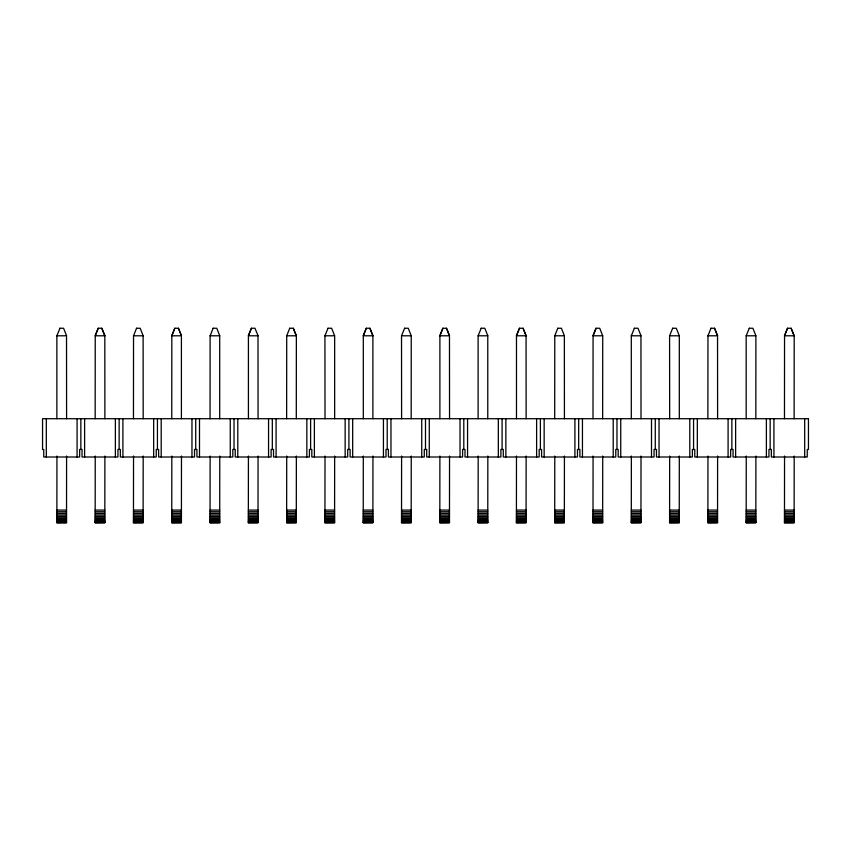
<?xml version="1.0" encoding="UTF-8"?>
<svg xmlns="http://www.w3.org/2000/svg" width="851" height="851" viewBox="0 0 851 851"><rect width="100%" height="100%" fill="white"/><g stroke="black" fill="none" stroke-linecap="round" stroke-linejoin="round"><path stroke-width="1.28" d="M56.868 418.713L56.868 335.794L59.964 328.252M98.259 328.252L95.238 335.794L95.163 418.713M133.458 418.713L133.533 335.794L136.554 328.252M174.849 328.252L171.828 335.794L171.753 418.713M210.048 418.713L210.123 335.794L213.144 328.252M251.439 328.252L248.418 335.794L248.418 418.713M286.638 418.713L286.713 335.794L289.734 328.252M325.008 418.713L324.933 335.794L328.029 328.252M366.324 328.252L363.303 335.794L363.303 418.713M401.598 418.713L401.523 335.794L404.619 328.252M442.914 328.252L439.893 335.794L439.893 418.713M478.113 418.713L478.113 335.794L481.209 328.252M519.504 328.252L516.483 335.794L516.483 418.713M554.703 418.713L554.778 335.794L557.799 328.252M596.094 328.252L593.073 335.794L592.998 418.713M631.293 418.713L631.293 335.794L634.389 328.252M669.663 418.713L669.588 335.794L672.684 328.252M707.883 418.713L707.958 335.794L710.979 328.252M746.178 418.713L746.178 335.794L749.274 328.252M787.569 328.252L784.548 335.794L784.473 418.713M59.889 328.252L63.58 328.252L66.591 335.794M104.886 335.794L101.875 328.252L98.184 328.252L95.163 335.794L104.822 335.794L104.886 418.713M136.479 328.252L140.17 328.252L143.181 335.794M181.476 335.794L178.465 328.252L174.774 328.252L171.753 335.794L181.412 335.794L181.412 418.713M213.069 328.252L216.76 328.252L219.771 335.794M289.659 328.252L293.35 328.252L296.361 335.794L296.297 418.713M327.954 328.252L331.645 328.252L334.656 335.794L334.656 418.713M372.951 335.794L369.94 328.252L366.249 328.252L363.228 335.794L372.887 335.794L372.887 418.713M404.544 328.252L408.235 328.252L411.246 335.794L411.182 418.713M449.541 335.794L446.53 328.252L442.839 328.252L439.818 335.794L449.477 335.794L449.541 418.713M481.134 328.252L484.825 328.252L487.836 335.794M526.131 335.794L523.12 328.252L519.429 328.252L516.408 335.794L526.067 335.794L526.131 418.713M557.724 328.252L561.415 328.252L564.426 335.794M634.314 328.252L638.005 328.252L641.016 335.794M672.609 328.252L676.3 328.252L679.311 335.794L679.311 418.713M710.904 328.252L714.595 328.252L717.606 335.794M749.199 328.252L752.89 328.252L755.901 335.794L755.837 418.713M791.185 328.252L787.494 328.252L784.473 335.794L794.132 335.794L791.111 328.252L794.196 335.794L794.132 418.713M56.868 335.794L66.527 335.794L66.591 418.713M133.458 335.794L143.117 335.794L143.181 418.713M210.048 335.794L219.707 335.794L219.707 418.713M286.638 335.794L296.297 335.794L293.276 328.252M324.933 335.794L334.592 335.794M401.523 335.794L411.182 335.794M478.113 335.794L487.772 335.794L487.772 418.713M554.703 335.794L564.362 335.794L564.426 418.713M602.657 335.794L592.998 335.794L596.019 328.252L599.71 328.252L602.721 335.794L602.657 418.713M631.293 335.794L640.952 335.794L641.016 418.713M669.588 335.794L679.247 335.794M707.883 335.794L717.542 335.794L717.606 418.713M746.178 335.794L755.837 335.794M56.868 510.079L66.527 510.079M95.163 510.079L104.822 510.079M133.458 510.079L143.117 510.079M171.753 510.079L181.412 510.079M210.048 510.079L219.707 510.079M248.343 510.079L258.002 510.079M286.638 510.079L296.297 510.079M324.933 510.079L334.592 510.079M363.228 510.079L372.887 510.079M401.523 510.079L411.182 510.079M439.818 510.079L449.477 510.079M478.113 510.079L487.772 510.079M516.408 510.079L526.067 510.079M554.703 510.079L564.362 510.079M592.998 510.079L602.657 510.079M631.293 510.079L640.952 510.079M669.588 510.079L679.247 510.079M707.883 510.079L717.542 510.079M746.178 510.079L755.837 510.079M784.473 510.079L794.132 510.079M56.868 511.738L66.527 511.738M95.163 511.738L104.822 511.738M133.458 511.738L143.117 511.738M171.753 511.738L181.412 511.738M210.048 511.738L219.707 511.738M248.343 511.738L258.002 511.738M286.638 511.738L296.297 511.738M324.933 511.738L334.592 511.738M363.228 511.738L372.887 511.738M401.523 511.738L411.182 511.738M439.818 511.738L449.477 511.738M478.113 511.738L487.772 511.738M516.408 511.738L526.067 511.738M554.703 511.738L564.362 511.738M592.998 511.738L602.657 511.738M631.293 511.738L640.952 511.738M669.588 511.738L679.247 511.738M707.883 511.738L717.542 511.738M746.178 511.738L755.837 511.738M784.473 511.738L794.132 511.738M56.868 513.355L66.527 513.355M95.163 513.355L104.822 513.355M133.458 513.355L143.117 513.355M171.753 513.355L181.412 513.355M210.048 513.355L219.707 513.355M248.343 513.355L258.002 513.355M286.638 513.355L296.297 513.355M324.933 513.355L334.592 513.355M363.228 513.355L372.887 513.355M401.523 513.355L411.182 513.355M439.818 513.355L449.477 513.355M478.113 513.355L487.772 513.355M516.408 513.355L526.067 513.355M554.703 513.355L564.362 513.355M592.998 513.355L602.657 513.355M631.293 513.355L640.952 513.355M669.588 513.355L679.247 513.355M707.883 513.355L717.542 513.355M746.178 513.355L755.837 513.355M784.473 513.355L794.132 513.355M56.868 514.929L66.527 514.929M95.163 514.929L104.822 514.929M133.458 514.929L143.117 514.929M171.753 514.929L181.412 514.929M210.048 514.929L219.707 514.929M248.343 514.929L258.002 514.929M286.638 514.929L296.297 514.929M324.933 514.929L334.592 514.929M363.228 514.929L372.887 514.929M401.523 514.929L411.182 514.929M439.818 514.929L449.477 514.929M478.113 514.929L487.772 514.929M516.408 514.929L526.067 514.929M554.703 514.929L564.362 514.929M592.998 514.929L602.657 514.929M631.293 514.929L640.952 514.929M669.588 514.929L679.247 514.929M707.883 514.929L717.542 514.929M746.178 514.929L755.837 514.929M784.473 514.929L794.132 514.929M56.868 516.408L66.527 516.408M95.163 516.408L104.822 516.408M133.458 516.408L143.117 516.408M171.753 516.408L181.412 516.408M210.048 516.408L219.707 516.408M248.343 516.408L258.002 516.408M286.638 516.408L296.297 516.408M324.933 516.408L334.592 516.408M363.228 516.408L372.887 516.408M401.523 516.408L411.182 516.408M439.818 516.408L449.477 516.408M478.113 516.408L487.772 516.408M516.408 516.408L526.067 516.408M554.703 516.408L564.362 516.408M592.998 516.408L602.657 516.408M631.293 516.408L640.952 516.408M669.588 516.408L679.247 516.408M707.883 516.408L717.542 516.408M746.178 516.408L755.837 516.408M784.473 516.408L794.132 516.408M56.868 517.791L66.527 517.791M95.163 517.791L104.822 517.791M133.458 517.791L143.117 517.791M171.753 517.791L181.412 517.791M210.048 517.791L219.707 517.791M248.343 517.791L258.002 517.791M286.638 517.791L296.297 517.791M324.933 517.791L334.592 517.791M363.228 517.791L372.887 517.791M401.523 517.791L411.182 517.791M439.818 517.791L449.477 517.791M478.113 517.791L487.772 517.791M516.408 517.791L526.067 517.791M554.703 517.791L564.362 517.791M592.998 517.791L602.657 517.791M631.293 517.791L640.952 517.791M669.588 517.791L679.247 517.791M707.883 517.791L717.542 517.791M746.178 517.791L755.837 517.791M784.473 517.791L794.132 517.791M56.868 519.036L66.527 519.036M95.163 519.036L104.822 519.036M133.458 519.036L143.117 519.036M171.753 519.036L181.412 519.036M210.048 519.036L219.707 519.036M248.343 519.036L258.002 519.036M286.638 519.036L296.297 519.036M324.933 519.036L334.592 519.036M363.228 519.036L372.887 519.036M401.523 519.036L411.182 519.036M439.818 519.036L449.477 519.036M478.113 519.036L487.772 519.036M516.408 519.036L526.067 519.036M554.703 519.036L564.362 519.036M592.998 519.036L602.657 519.036M631.293 519.036L640.952 519.036M669.588 519.036L679.247 519.036M707.883 519.036L717.542 519.036M746.178 519.036L755.837 519.036M784.473 519.036L794.132 519.036M56.868 520.131L66.527 520.131M95.163 520.131L104.822 520.131M133.458 520.131L143.117 520.131M171.753 520.131L181.412 520.131M210.048 520.131L219.707 520.131M248.343 520.131L258.002 520.131M286.638 520.131L296.297 520.131M324.933 520.131L334.592 520.131M363.228 520.131L372.887 520.131M401.523 520.131L411.182 520.131M439.818 520.131L449.477 520.131M478.113 520.131L487.772 520.131M516.408 520.131L526.067 520.131M554.703 520.131L564.362 520.131M592.998 520.131L602.657 520.131M631.293 520.131L640.952 520.131M669.588 520.131L679.247 520.131M707.883 520.131L717.542 520.131M746.178 520.131L755.837 520.131M784.473 520.131L794.132 520.131M56.868 521.046L66.527 521.046M95.163 521.046L104.822 521.046M133.458 521.046L143.117 521.046M171.753 521.046L181.412 521.046M210.048 521.046L219.707 521.046M248.343 521.046L258.002 521.046M286.638 521.046L296.297 521.046M324.933 521.046L334.592 521.046M363.228 521.046L372.887 521.046M401.523 521.046L411.182 521.046M439.818 521.046L449.477 521.046M478.113 521.046L487.772 521.046M516.408 521.046L526.067 521.046M554.703 521.046L564.362 521.046M592.998 521.046L602.657 521.046M631.293 521.046L640.952 521.046M669.588 521.046L679.247 521.046M707.883 521.046L717.542 521.046M746.178 521.046L755.837 521.046M784.473 521.046L794.132 521.046M56.868 521.78L66.527 521.78M95.163 521.78L104.822 521.78M133.458 521.78L143.117 521.78M171.753 521.78L181.412 521.78M210.048 521.78L219.707 521.78M248.343 521.78L258.002 521.78M286.638 521.78L296.297 521.78M324.933 521.78L334.592 521.78M363.228 521.78L372.887 521.78M401.523 521.78L411.182 521.78M439.818 521.78L449.477 521.78M478.113 521.78L487.772 521.78M516.408 521.78L526.067 521.78M554.703 521.78L564.362 521.78M592.998 521.78L602.657 521.78M631.293 521.78L640.952 521.78M669.588 521.78L679.247 521.78M707.883 521.78L717.542 521.78M746.178 521.78L755.837 521.78M784.473 521.78L794.132 521.78M56.868 522.312L66.527 522.312M95.163 522.312L104.822 522.312M133.458 522.312L143.117 522.312M171.753 522.312L181.412 522.312M210.048 522.312L219.707 522.312M248.343 522.312L258.002 522.312M286.638 522.312L296.297 522.312M324.933 522.312L334.592 522.312M363.228 522.312L372.887 522.312M401.523 522.312L411.182 522.312M439.818 522.312L449.477 522.312M478.113 522.312L487.772 522.312M516.408 522.312L526.067 522.312M554.703 522.312L564.362 522.312M592.998 522.312L602.657 522.312M631.293 522.312L640.952 522.312M669.588 522.312L679.247 522.312M707.883 522.312L717.542 522.312M746.178 522.312L755.837 522.312M784.473 522.312L794.132 522.312M56.943 456.03L56.868 522.748L66.527 522.642L66.591 456.03M95.238 456.03L95.163 522.748L104.822 522.642L104.886 456.03M133.533 456.03L133.458 522.748L143.117 522.642L143.181 456.03M171.828 456.03L171.753 522.748L181.412 522.642L181.476 456.03M210.123 456.03L210.048 522.748L219.707 522.642L219.771 456.03M248.418 456.03L248.343 522.748L258.002 522.642L258.066 456.03M286.713 456.03L286.638 522.748L296.297 522.642L296.361 456.03M325.008 456.03L324.933 522.748L334.592 522.642L334.656 456.03M363.303 456.03L363.228 522.748L372.887 522.642L372.951 456.03M401.598 456.03L401.523 522.748L411.182 522.642L411.246 456.03M439.893 456.03L439.818 522.748L449.477 522.642L449.541 456.03M478.188 456.03L478.113 522.748L487.772 522.642L487.836 456.03M516.483 456.03L516.408 522.748L526.067 522.642L526.131 456.03M554.778 456.03L554.703 522.748L564.362 522.642L564.426 456.03M593.073 456.03L592.998 522.748L602.657 522.642L602.721 456.03M631.368 456.03L631.293 522.748L640.952 522.642L641.016 456.03M669.663 456.03L669.588 522.748L679.247 522.642L679.311 456.03M707.958 456.03L707.883 522.748L717.542 522.642L717.606 456.03M746.253 456.03L746.178 522.748L755.837 522.642L755.901 456.03M784.548 456.03L784.473 522.748L794.132 522.642L794.196 456.03M56.868 522.748L66.527 522.748M95.163 522.748L104.822 522.748M133.458 522.748L143.117 522.748M171.753 522.748L181.412 522.748M210.048 522.748L219.707 522.748M248.343 522.748L258.002 522.748M286.638 522.748L296.297 522.748M324.933 522.748L334.592 522.748M363.228 522.748L372.887 522.748M401.523 522.748L411.182 522.748M439.818 522.748L449.477 522.748M478.113 522.748L487.772 522.748M516.408 522.748L526.067 522.748M554.703 522.748L564.362 522.748M592.998 522.748L602.657 522.748M631.293 522.748L640.952 522.748M669.588 522.748L679.247 522.748M707.883 522.748L717.542 522.748M746.178 522.748L755.837 522.748M784.473 522.748L794.132 522.748M714.521 328.252L717.542 335.794M523.046 328.252L526.067 335.794M446.456 328.252L449.477 335.794M369.866 328.252L372.887 335.794M258.066 335.794L254.981 328.252L251.364 328.252L248.343 335.794L258.002 335.794L258.066 418.713M178.391 328.252L181.412 335.794M101.801 328.252L104.822 335.794M804.684 418.713L804.684 457.008M773.921 418.713L773.921 457.008M770.155 418.713L770.155 449.477M766.389 418.713L766.389 457.008M735.626 418.713L735.626 457.008M731.86 418.713L731.86 449.477M728.094 418.713L728.094 457.008M697.331 418.713L697.331 457.008M693.565 418.713L693.565 449.477M689.799 418.713L689.799 457.008M659.036 418.713L659.036 457.008M655.27 418.713L655.27 449.477M651.504 418.713L651.504 457.008M620.741 418.713L620.741 457.008M616.975 418.713L616.975 449.477M613.209 418.713L613.209 457.008M582.446 418.713L582.446 457.008M578.68 418.713L578.68 449.477M574.914 418.713L574.914 457.008M544.151 418.713L544.151 457.008M540.385 418.713L540.385 449.477M536.619 418.713L536.619 457.008M505.856 418.713L505.856 457.008M502.09 418.713L502.09 449.477M498.324 418.713L498.324 457.008M467.561 418.713L467.561 457.008M463.795 418.713L463.795 449.477M460.029 418.713L460.029 457.008M429.266 418.713L429.266 457.008M425.5 418.713L425.5 449.477M421.734 418.713L421.734 457.008M390.971 418.713L390.971 457.008M387.205 418.713L387.205 449.477M383.439 418.713L383.439 457.008M352.676 418.713L352.676 457.008M348.91 418.713L348.91 449.477M345.144 418.713L345.144 457.008M314.381 418.713L314.381 457.008M310.615 418.713L310.615 449.477M306.849 418.713L306.849 457.008M276.086 418.713L276.086 457.008M272.32 418.713L272.32 449.477M268.554 418.713L268.554 457.008M237.791 418.713L237.791 457.008M234.025 418.713L234.025 449.477M230.259 418.713L230.259 457.008M199.496 418.713L199.496 457.008M195.73 418.713L195.73 449.477M191.964 418.713L191.964 457.008M161.201 418.713L161.201 457.008M157.435 418.713L157.435 449.477M153.669 418.713L153.669 457.008M122.906 418.713L122.906 457.008M119.14 418.713L119.14 449.477M115.374 418.713L115.374 457.008M84.611 418.713L84.611 457.008M80.845 418.713L80.845 449.477M77.079 418.713L77.079 457.008M46.316 418.713L46.316 457.008M808.45 418.713L42.55 418.713L42.55 449.477L43.752 449.477L43.752 457.008L79.643 457.008L79.643 449.477L82.047 449.477L82.047 457.008L117.938 457.008L117.938 449.477L120.342 449.477L120.342 457.008L156.233 457.008L156.233 449.477L158.637 449.477L158.637 457.008L194.528 457.008L194.528 449.477L196.932 449.477L196.932 457.008L232.823 457.008L232.823 449.477L235.227 449.477L235.227 457.008L271.118 457.008L271.118 449.477L273.522 449.477L273.522 457.008L309.413 457.008L309.413 449.477L311.817 449.477L311.817 457.008L347.708 457.008L347.708 449.477L350.112 449.477L350.112 457.008L386.003 457.008L386.003 449.477L388.407 449.477L388.407 457.008L424.298 457.008L424.298 449.477L426.702 449.477L426.702 457.008L462.593 457.008L462.593 449.477L464.997 449.477L464.997 457.008L500.888 457.008L500.888 449.477L503.292 449.477L503.292 457.008L539.183 457.008L539.183 449.477L541.587 449.477L541.587 457.008L577.478 457.008L577.478 449.477L579.882 449.477L579.882 457.008L615.773 457.008L615.773 449.477L618.177 449.477L618.177 457.008L654.068 457.008L654.068 449.477L656.472 449.477L656.472 457.008L692.363 457.008L692.363 449.477L694.767 449.477L694.767 457.008L730.658 457.008L730.658 449.477L733.062 449.477L733.062 457.008L768.953 457.008L768.953 449.477L771.357 449.477L771.357 457.008L807.248 457.008L807.248 449.477L808.45 449.477L808.45 418.713"/></g></svg>
